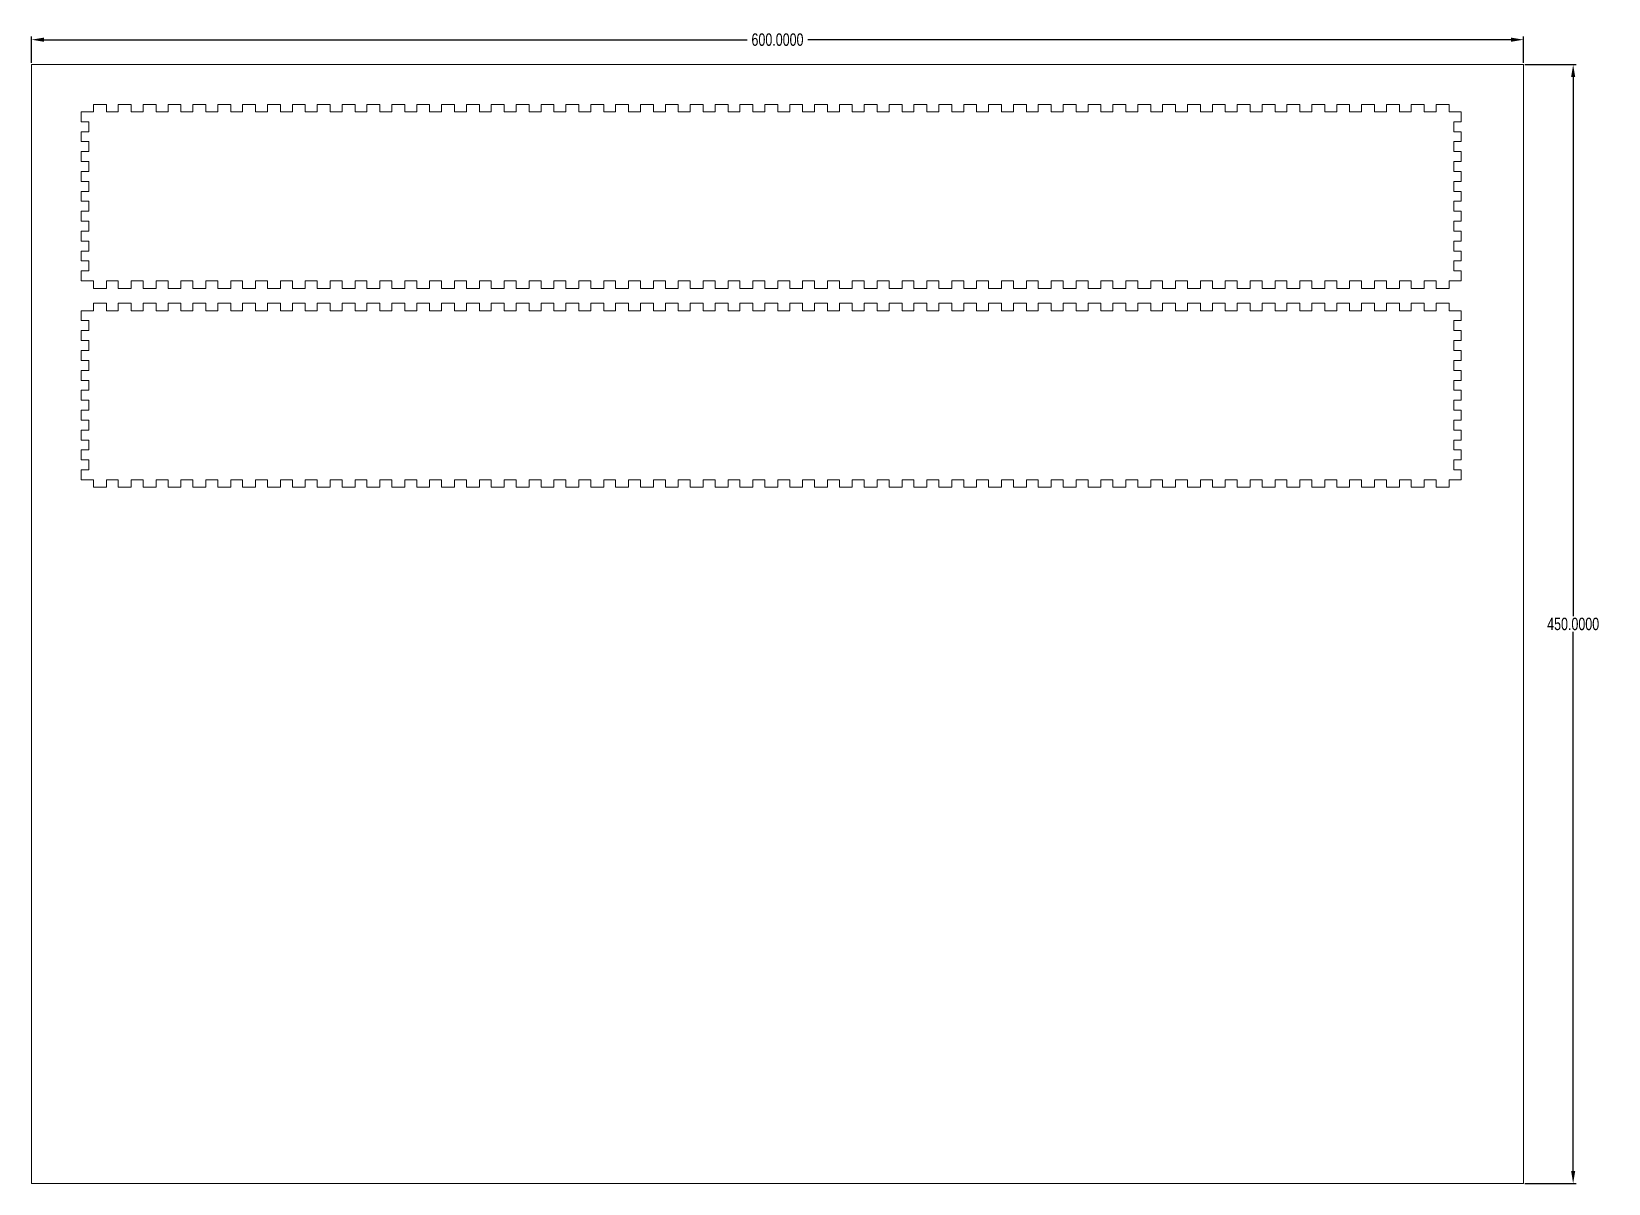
# Model space of a CAD drawing. Header units: millimetres. Extents: x 0 to 634, y 0 to 463.
import ezdxf

# ---------------------------------------------------------------- set-up
doc = ezdxf.new("R2010")
doc.units = ezdxf.units.MM
doc.header["$MEASUREMENT"] = 0
doc.layers.get('0').update_dxf_attribs({"linetype": 'CONTINUOUS', "lineweight": 0})
doc.layers.get('Defpoints').update_dxf_attribs({"linetype": 'CONTINUOUS'})
doc.styles.get("Standard").update_dxf_attribs({"font": 'txt', "width": 0.75})
doc.dimstyles.get("Standard").update_dxf_attribs({"dimtxt": 2.5, "dimasz": 2.5, "dimexe": 1.25, "dimexo": 0.625, "dimtad": 1, "dimtxsty": 'Standard', "dimcen": 2.5, "dimadec": 0, "dimazin": 0, "dimtfac": 1, "dimtmove": 0, "dimatfit": 3, "dimfxl": 1, "dimarcsym": 0})

# ---------------------------------------------------------------- blocks, each defined once
blk = doc.blocks.new('*D3')
at = {"color": 0, "linetype": 'Continuous', "lineweight": -2, "transparency": 16777216}
for p, q in [((0, 450.63), (0, 461.25)), ((5, 460), (287.75, 460)), ((595, 460), (312.25, 460)), ((600, 450.63), (600, 461.25))]:
    blk.add_line(p, q, dxfattribs=at)
at = {"color": 0, "linetype": 'Continuous', "transparency": 16777216}
for points in [[(5, 460.83), (5, 459.17), (0, 460)], [(595, 460.83), (595, 459.17), (600, 460)]]:
    blk.add_solid(points, dxfattribs=at)
at = {"layer": 'Defpoints', "color": 0, "linetype": 'Continuous', "transparency": 16777216}
for p in [(600, 460), (0, 450), (600, 450)]:
    blk.add_point(p, dxfattribs=at)
at = {"color": 0, "linetype": 'Continuous', "transparency": 16777216, "insert": (300, 460), "char_height": 5, "attachment_point": 5}
blk.add_mtext('\\A1;600.0000', dxfattribs=at)
blk = doc.blocks.new('*D4')
at = {"color": 0, "linetype": 'Continuous', "lineweight": -2, "transparency": 16777216}
for p, q in [((600.62, 450), (621.25, 450)), ((620, 445), (620, 228.13)), ((620, 5), (620, 221.88)), ((600.62, 0), (621.25, 0))]:
    blk.add_line(p, q, dxfattribs=at)
at = {"color": 0, "linetype": 'Continuous', "transparency": 16777216}
for points in [[(619.17, 445), (620.83, 445), (620, 450)], [(619.17, 5), (620.83, 5), (620, 0)]]:
    blk.add_solid(points, dxfattribs=at)
at = {"layer": 'Defpoints', "color": 0, "linetype": 'Continuous', "transparency": 16777216}
for p in [(600, 450), (600, 0), (620, 0)]:
    blk.add_point(p, dxfattribs=at)
at = {"color": 0, "linetype": 'Continuous', "transparency": 16777216, "insert": (620, 225), "char_height": 5, "attachment_point": 5}
blk.add_mtext('\\A1;450.0000', dxfattribs=at)

msp = doc.modelspace()

# ---------------------------------------------------------------- linework, layer by layer
for p, q in [((24.9, 431), (24.9, 434)), ((24.9, 434), (30.1, 434)), ((30.1, 434), (30.1, 431)), ((34.9, 431), (34.9, 434)), ((34.9, 434), (40.1, 434)), ((40.1, 434), (40.1, 431)), ((44.9, 431), (44.9, 434)), ((44.9, 434), (50.1, 434)), ((50.1, 434), (50.1, 431)), ((54.9, 431), (54.9, 434)), ((54.9, 434), (60.1, 434)), ((60.1, 434), (60.1, 431)), ((64.9, 431), (64.9, 434)), ((64.9, 434), (70.1, 434)), ((70.1, 434), (70.1, 431)), ((74.9, 431), (74.9, 434)), ((74.9, 434), (80.1, 434)), ((80.1, 434), (80.1, 431)), ((84.9, 431), (84.9, 434)), ((84.9, 434), (90.1, 434)), ((90.1, 434), (90.1, 431)), ((94.9, 431), (94.9, 434)), ((94.9, 434), (100.1, 434)), ((100.1, 434), (100.1, 431)), ((104.9, 431), (104.9, 434)), ((104.9, 434), (110.1, 434)), ((110.1, 434), (110.1, 431)), ((114.9, 431), (114.9, 434)), ((114.9, 434), (120.1, 434)), ((120.1, 434), (120.1, 431)), ((124.9, 431), (124.9, 434)), ((124.9, 434), (130.1, 434)), ((130.1, 434), (130.1, 431)), ((134.9, 431), (134.9, 434)), ((134.9, 434), (140.1, 434)), ((140.1, 434), (140.1, 431)), ((144.9, 431), (144.9, 434)), ((144.9, 434), (150.1, 434)), ((150.1, 434), (150.1, 431)), ((154.9, 431), (154.9, 434)), ((154.9, 434), (160.1, 434)), ((160.1, 434), (160.1, 431)), ((164.9, 431), (164.9, 434)), ((164.9, 434), (170.1, 434)), ((170.1, 434), (170.1, 431)), ((174.9, 431), (174.9, 434)), ((174.9, 434), (180.1, 434)), ((180.1, 434), (180.1, 431)), ((184.9, 431), (184.9, 434)), ((184.9, 434), (190.1, 434)), ((190.1, 434), (190.1, 431)), ((194.9, 431), (194.9, 434)), ((194.9, 434), (200.1, 434)), ((200.1, 434), (200.1, 431)), ((204.9, 431), (204.9, 434)), ((204.9, 434), (210.1, 434)), ((210.1, 434), (210.1, 431)), ((214.9, 431), (214.9, 434)), ((214.9, 434), (220.1, 434)), ((220.1, 434), (220.1, 431)), ((224.9, 431), (224.9, 434)), ((224.9, 434), (230.1, 434)), ((230.1, 434), (230.1, 431)), ((234.9, 431), (234.9, 434)), ((234.9, 434), (240.1, 434)), ((240.1, 434), (240.1, 431)), ((244.9, 431), (244.9, 434)), ((244.9, 434), (250.1, 434)), ((250.1, 434), (250.1, 431)), ((254.9, 431), (254.9, 434)), ((254.9, 434), (260.1, 434)), ((260.1, 434), (260.1, 431)), ((264.9, 431), (264.9, 434)), ((264.9, 434), (270.1, 434)), ((270.1, 434), (270.1, 431)), ((274.9, 431), (274.9, 434)), ((274.9, 434), (280.1, 434)), ((280.1, 434), (280.1, 431)), ((284.9, 431), (284.9, 434)), ((284.9, 434), (290.1, 434)), ((290.1, 434), (290.1, 431)), ((294.9, 431), (294.9, 434)), ((294.9, 434), (300.1, 434)), ((300.1, 434), (300.1, 431)), ((304.9, 431), (304.9, 434)), ((304.9, 434), (310.1, 434)), ((310.1, 434), (310.1, 431)), ((314.9, 431), (314.9, 434)), ((314.9, 434), (320.1, 434)), ((320.1, 434), (320.1, 431)), ((324.9, 431), (324.9, 434)), ((324.9, 434), (330.1, 434)), ((330.1, 434), (330.1, 431)), ((334.9, 431), (334.9, 434)), ((334.9, 434), (340.1, 434)), ((340.1, 434), (340.1, 431)), ((344.9, 431), (344.9, 434)), ((344.9, 434), (350.1, 434)), ((350.1, 434), (350.1, 431)), ((354.9, 431), (354.9, 434)), ((354.9, 434), (360.1, 434)), ((360.1, 434), (360.1, 431)), ((364.9, 431), (364.9, 434)), ((364.9, 434), (370.1, 434)), ((370.1, 434), (370.1, 431)), ((374.9, 431), (374.9, 434)), ((374.9, 434), (380.1, 434)), ((380.1, 434), (380.1, 431)), ((384.9, 431), (384.9, 434)), ((384.9, 434), (390.1, 434)), ((390.1, 434), (390.1, 431)), ((394.9, 431), (394.9, 434)), ((394.9, 434), (400.1, 434)), ((400.1, 434), (400.1, 431)), ((404.9, 431), (404.9, 434)), ((404.9, 434), (410.1, 434)), ((410.1, 434), (410.1, 431)), ((414.9, 431), (414.9, 434)), ((414.9, 434), (420.1, 434)), ((420.1, 434), (420.1, 431)), ((424.9, 431), (424.9, 434)), ((424.9, 434), (430.1, 434)), ((430.1, 434), (430.1, 431)), ((434.9, 431), (434.9, 434)), ((434.9, 434), (440.1, 434)), ((440.1, 434), (440.1, 431)), ((444.9, 431), (444.9, 434)), ((444.9, 434), (450.1, 434)), ((450.1, 434), (450.1, 431)), ((454.9, 431), (454.9, 434)), ((454.9, 434), (460.1, 434)), ((460.1, 434), (460.1, 431)), ((464.9, 431), (464.9, 434)), ((464.9, 434), (470.1, 434)), ((470.1, 434), (470.1, 431)), ((474.9, 431), (474.9, 434)), ((474.9, 434), (480.1, 434)), ((480.1, 434), (480.1, 431)), ((484.9, 431), (484.9, 434)), ((484.9, 434), (490.1, 434)), ((490.1, 434), (490.1, 431)), ((494.9, 431), (494.9, 434)), ((494.9, 434), (500.1, 434)), ((500.1, 434), (500.1, 431)), ((504.9, 431), (504.9, 434)), ((504.9, 434), (510.1, 434)), ((510.1, 434), (510.1, 431)), ((514.9, 431), (514.9, 434)), ((514.9, 434), (520.1, 434)), ((520.1, 434), (520.1, 431)), ((524.9, 431), (524.9, 434)), ((524.9, 434), (530.1, 434)), ((530.1, 434), (530.1, 431)), ((534.9, 431), (534.9, 434)), ((534.9, 434), (540.1, 434)), ((540.1, 434), (540.1, 431)), ((544.9, 431), (544.9, 434)), ((544.9, 434), (550.1, 434)), ((550.1, 434), (550.1, 431)), ((554.9, 431), (554.9, 434)), ((554.9, 434), (560.1, 434)), ((560.1, 434), (560.1, 431)), ((564.9, 431), (564.9, 434)), ((564.9, 434), (570.1, 434)), ((570.1, 434), (570.1, 431)), ((20, 431), (24.9, 431)), ((20, 431), (20, 427)), ((20, 427), (23, 427)), ((23, 427), (23, 423)), ((30.1, 431), (34.9, 431)), ((40.1, 431), (44.9, 431)), ((50.1, 431), (54.9, 431)), ((60.1, 431), (64.9, 431)), ((70.1, 431), (74.9, 431)), ((80.1, 431), (84.9, 431)), ((90.1, 431), (94.9, 431)), ((100.1, 431), (104.9, 431)), ((110.1, 431), (114.9, 431)), ((120.1, 431), (124.9, 431)), ((130.1, 431), (134.9, 431)), ((140.1, 431), (144.9, 431)), ((150.1, 431), (154.9, 431)), ((160.1, 431), (164.9, 431)), ((170.1, 431), (174.9, 431)), ((180.1, 431), (184.9, 431)), ((190.1, 431), (194.9, 431)), ((200.1, 431), (204.9, 431)), ((210.1, 431), (214.9, 431)), ((220.1, 431), (224.9, 431)), ((230.1, 431), (234.9, 431)), ((240.1, 431), (244.9, 431)), ((250.1, 431), (254.9, 431)), ((260.1, 431), (264.9, 431)), ((270.1, 431), (274.9, 431)), ((280.1, 431), (284.9, 431)), ((290.1, 431), (294.9, 431)), ((300.1, 431), (304.9, 431)), ((310.1, 431), (314.9, 431)), ((320.1, 431), (324.9, 431)), ((330.1, 431), (334.9, 431)), ((340.1, 431), (344.9, 431)), ((350.1, 431), (354.9, 431)), ((360.1, 431), (364.9, 431)), ((370.1, 431), (374.9, 431)), ((380.1, 431), (384.9, 431)), ((390.1, 431), (394.9, 431)), ((400.1, 431), (404.9, 431)), ((410.1, 431), (414.9, 431)), ((420.1, 431), (424.9, 431)), ((430.1, 431), (434.9, 431)), ((440.1, 431), (444.9, 431)), ((450.1, 431), (454.9, 431)), ((460.1, 431), (464.9, 431)), ((470.1, 431), (474.9, 431)), ((480.1, 431), (484.9, 431)), ((490.1, 431), (494.9, 431)), ((500.1, 431), (504.9, 431)), ((510.1, 431), (514.9, 431)), ((520.1, 431), (524.9, 431)), ((530.1, 431), (534.9, 431)), ((540.1, 431), (544.9, 431)), ((550.1, 431), (554.9, 431)), ((560.1, 431), (564.9, 431)), ((575, 431), (570.1, 431)), ((575, 427), (572, 427)), ((572, 427), (572, 423)), ((575, 431), (575, 427)), ((23, 423), (20, 423)), ((20, 423), (20, 419)), ((20, 419), (23, 419)), ((23, 419), (23, 415)), ((572, 423), (575, 423)), ((575, 419), (572, 419)), ((572, 419), (572, 415)), ((575, 423), (575, 419)), ((23, 415), (20, 415)), ((20, 415), (20, 411)), ((572, 415), (575, 415)), ((575, 415), (575, 411)), ((20, 411), (23, 411)), ((23, 407), (20, 407)), ((20, 407), (20, 403)), ((23, 411), (23, 407)), ((575, 411), (572, 411)), ((572, 411), (572, 407)), ((572, 407), (575, 407)), ((575, 407), (575, 403)), ((20, 403), (23, 403)), ((23, 403), (23, 399)), ((575, 403), (572, 403)), ((572, 403), (572, 399)), ((23, 399), (20, 399)), ((20, 399), (20, 395)), ((20, 395), (23, 395)), ((23, 395), (23, 391)), ((572, 399), (575, 399)), ((575, 395), (572, 395)), ((572, 395), (572, 391)), ((575, 399), (575, 395)), ((23, 391), (20, 391)), ((20, 391), (20, 387)), ((20, 387), (23, 387)), ((23, 387), (23, 383)), ((572, 391), (575, 391)), ((575, 387), (572, 387)), ((572, 387), (572, 383)), ((575, 391), (575, 387)), ((23, 383), (20, 383)), ((20, 383), (20, 379)), ((572, 383), (575, 383)), ((575, 383), (575, 379)), ((20, 379), (23, 379)), ((23, 375), (20, 375)), ((20, 375), (20, 371)), ((23, 379), (23, 375)), ((575, 379), (572, 379)), ((572, 379), (572, 375)), ((572, 375), (575, 375)), ((575, 375), (575, 371)), ((20, 371), (23, 371)), ((23, 371), (23, 367)), ((575, 371), (572, 371)), ((572, 371), (572, 367)), ((23, 367), (20, 367)), ((20, 367), (20, 363)), ((20, 363), (24.9, 363)), ((24.9, 360), (24.9, 363)), ((34.9, 363), (30.1, 363)), ((30.1, 363), (30.1, 360)), ((34.9, 360), (34.9, 363)), ((44.9, 363), (40.1, 363)), ((40.1, 363), (40.1, 360)), ((44.9, 360), (44.9, 363)), ((54.9, 363), (50.1, 363)), ((50.1, 363), (50.1, 360)), ((54.9, 360), (54.9, 363)), ((64.9, 363), (60.1, 363)), ((60.1, 363), (60.1, 360)), ((64.9, 360), (64.9, 363)), ((74.9, 363), (70.1, 363)), ((70.1, 363), (70.1, 360)), ((74.9, 360), (74.9, 363)), ((84.9, 363), (80.1, 363)), ((80.1, 363), (80.1, 360)), ((84.9, 360), (84.9, 363)), ((94.9, 363), (90.1, 363)), ((90.1, 363), (90.1, 360)), ((94.9, 360), (94.9, 363)), ((104.9, 363), (100.1, 363)), ((100.1, 363), (100.1, 360)), ((104.9, 360), (104.9, 363)), ((114.9, 363), (110.1, 363)), ((110.1, 363), (110.1, 360)), ((114.9, 360), (114.9, 363)), ((124.9, 363), (120.1, 363)), ((120.1, 363), (120.1, 360)), ((124.9, 360), (124.9, 363)), ((134.9, 363), (130.1, 363)), ((130.1, 363), (130.1, 360)), ((134.9, 360), (134.9, 363)), ((144.9, 363), (140.1, 363)), ((140.1, 363), (140.1, 360)), ((144.9, 360), (144.9, 363)), ((154.9, 363), (150.1, 363)), ((150.1, 363), (150.1, 360)), ((154.9, 360), (154.9, 363)), ((164.9, 363), (160.1, 363)), ((160.1, 363), (160.1, 360)), ((164.9, 360), (164.9, 363)), ((174.9, 363), (170.1, 363)), ((170.1, 363), (170.1, 360)), ((174.9, 360), (174.9, 363)), ((184.9, 363), (180.1, 363)), ((180.1, 363), (180.1, 360)), ((184.9, 360), (184.9, 363)), ((194.9, 363), (190.1, 363)), ((190.1, 363), (190.1, 360)), ((194.9, 360), (194.9, 363)), ((204.9, 363), (200.1, 363)), ((200.1, 363), (200.1, 360)), ((204.9, 360), (204.9, 363)), ((214.9, 363), (210.1, 363)), ((210.1, 363), (210.1, 360)), ((214.9, 360), (214.9, 363)), ((224.9, 363), (220.1, 363)), ((220.1, 363), (220.1, 360)), ((224.9, 360), (224.9, 363)), ((234.9, 363), (230.1, 363)), ((230.1, 363), (230.1, 360)), ((234.9, 360), (234.9, 363)), ((244.9, 363), (240.1, 363)), ((240.1, 363), (240.1, 360)), ((244.9, 360), (244.9, 363)), ((250.1, 363), (250.1, 360)), ((250.1, 363), (254.9, 363)), ((254.9, 360), (254.9, 363)), ((264.9, 363), (260.1, 363)), ((260.1, 363), (260.1, 360)), ((264.9, 360), (264.9, 363)), ((274.9, 363), (270.1, 363)), ((270.1, 363), (270.1, 360)), ((274.9, 360), (274.9, 363)), ((284.9, 363), (280.1, 363)), ((280.1, 363), (280.1, 360)), ((284.9, 360), (284.9, 363)), ((294.9, 363), (290.1, 363)), ((290.1, 363), (290.1, 360)), ((294.9, 360), (294.9, 363)), ((304.9, 363), (300.1, 363)), ((300.1, 363), (300.1, 360)), ((304.9, 360), (304.9, 363)), ((314.9, 363), (310.1, 363)), ((310.1, 363), (310.1, 360)), ((314.9, 360), (314.9, 363)), ((324.9, 363), (320.1, 363)), ((320.1, 363), (320.1, 360)), ((324.9, 360), (324.9, 363)), ((334.9, 363), (330.1, 363)), ((330.1, 363), (330.1, 360)), ((334.9, 360), (334.9, 363)), ((344.9, 363), (340.1, 363)), ((340.1, 363), (340.1, 360)), ((344.9, 360), (344.9, 363)), ((354.9, 363), (350.1, 363)), ((350.1, 363), (350.1, 360)), ((354.9, 360), (354.9, 363)), ((364.9, 363), (360.1, 363)), ((360.1, 363), (360.1, 360)), ((364.9, 360), (364.9, 363)), ((374.9, 363), (370.1, 363)), ((370.1, 363), (370.1, 360)), ((374.9, 360), (374.9, 363)), ((384.9, 363), (380.1, 363)), ((380.1, 363), (380.1, 360)), ((384.9, 360), (384.9, 363)), ((394.9, 363), (390.1, 363)), ((390.1, 363), (390.1, 360)), ((394.9, 360), (394.9, 363)), ((404.9, 363), (400.1, 363)), ((400.1, 363), (400.1, 360)), ((404.9, 360), (404.9, 363)), ((414.9, 363), (410.1, 363)), ((410.1, 363), (410.1, 360)), ((414.9, 360), (414.9, 363)), ((424.9, 363), (420.1, 363)), ((420.1, 363), (420.1, 360)), ((424.9, 360), (424.9, 363)), ((434.9, 363), (430.1, 363)), ((430.1, 363), (430.1, 360)), ((434.9, 360), (434.9, 363)), ((444.9, 363), (440.1, 363)), ((440.1, 363), (440.1, 360)), ((444.9, 360), (444.9, 363)), ((454.9, 363), (450.1, 363)), ((450.1, 363), (450.1, 360)), ((454.9, 360), (454.9, 363)), ((464.9, 363), (460.1, 363)), ((460.1, 363), (460.1, 360)), ((464.9, 360), (464.9, 363)), ((474.9, 363), (470.1, 363)), ((470.1, 363), (470.1, 360)), ((474.9, 360), (474.9, 363)), ((480.1, 363), (480.1, 360)), ((480.1, 363), (484.9, 363)), ((484.9, 360), (484.9, 363)), ((494.9, 363), (490.1, 363)), ((490.1, 363), (490.1, 360)), ((494.9, 360), (494.9, 363)), ((504.9, 363), (500.1, 363)), ((500.1, 363), (500.1, 360)), ((504.9, 360), (504.9, 363)), ((514.9, 363), (510.1, 363)), ((510.1, 363), (510.1, 360)), ((514.9, 360), (514.9, 363)), ((524.9, 363), (520.1, 363)), ((520.1, 363), (520.1, 360)), ((524.9, 360), (524.9, 363)), ((534.9, 363), (530.1, 363)), ((530.1, 363), (530.1, 360)), ((534.9, 360), (534.9, 363)), ((544.9, 363), (540.1, 363)), ((540.1, 363), (540.1, 360)), ((544.9, 360), (544.9, 363)), ((554.9, 363), (550.1, 363)), ((550.1, 363), (550.1, 360)), ((554.9, 360), (554.9, 363)), ((564.9, 363), (560.1, 363)), ((560.1, 363), (560.1, 360)), ((564.9, 360), (564.9, 363)), ((570.1, 363), (570.1, 360)), ((570.1, 363), (575, 363)), ((572, 367), (575, 367)), ((575, 367), (575, 363)), ((30.1, 360), (24.9, 360)), ((40.1, 360), (34.9, 360)), ((50.1, 360), (44.9, 360)), ((60.1, 360), (54.9, 360)), ((70.1, 360), (64.9, 360)), ((80.1, 360), (74.9, 360)), ((90.1, 360), (84.9, 360)), ((100.1, 360), (94.9, 360)), ((110.1, 360), (104.9, 360)), ((120.1, 360), (114.9, 360)), ((130.1, 360), (124.9, 360)), ((140.1, 360), (134.9, 360)), ((150.1, 360), (144.9, 360)), ((160.1, 360), (154.9, 360)), ((170.1, 360), (164.9, 360)), ((180.1, 360), (174.9, 360)), ((190.1, 360), (184.9, 360)), ((200.1, 360), (194.9, 360)), ((210.1, 360), (204.9, 360)), ((220.1, 360), (214.9, 360)), ((230.1, 360), (224.9, 360)), ((240.1, 360), (234.9, 360)), ((250.1, 360), (244.9, 360)), ((260.1, 360), (254.9, 360)), ((270.1, 360), (264.9, 360)), ((280.1, 360), (274.9, 360)), ((290.1, 360), (284.9, 360)), ((300.1, 360), (294.9, 360)), ((310.1, 360), (304.9, 360)), ((320.1, 360), (314.9, 360)), ((330.1, 360), (324.9, 360)), ((340.1, 360), (334.9, 360)), ((350.1, 360), (344.9, 360)), ((360.1, 360), (354.9, 360)), ((370.1, 360), (364.9, 360)), ((380.1, 360), (374.9, 360)), ((390.1, 360), (384.9, 360)), ((400.1, 360), (394.9, 360)), ((410.1, 360), (404.9, 360)), ((420.1, 360), (414.9, 360)), ((430.1, 360), (424.9, 360)), ((440.1, 360), (434.9, 360)), ((450.1, 360), (444.9, 360)), ((460.1, 360), (454.9, 360)), ((470.1, 360), (464.9, 360)), ((480.1, 360), (474.9, 360)), ((490.1, 360), (484.9, 360)), ((500.1, 360), (494.9, 360)), ((510.1, 360), (504.9, 360)), ((520.1, 360), (514.9, 360)), ((530.1, 360), (524.9, 360)), ((540.1, 360), (534.9, 360)), ((550.1, 360), (544.9, 360)), ((560.1, 360), (554.9, 360)), ((570.1, 360), (564.9, 360)), ((20, 351), (24.9, 351)), ((20, 351), (20, 347)), ((24.9, 351), (24.9, 354)), ((24.9, 354), (30.1, 354)), ((30.1, 354), (30.1, 351)), ((30.1, 351), (34.9, 351)), ((34.9, 351), (34.9, 354)), ((34.9, 354), (40.1, 354)), ((40.1, 354), (40.1, 351)), ((40.1, 351), (44.9, 351)), ((44.9, 351), (44.9, 354)), ((44.9, 354), (50.1, 354)), ((50.1, 354), (50.1, 351)), ((50.1, 351), (54.9, 351)), ((54.9, 351), (54.9, 354)), ((54.9, 354), (60.1, 354)), ((60.1, 354), (60.1, 351)), ((60.1, 351), (64.9, 351)), ((64.9, 351), (64.9, 354)), ((64.9, 354), (70.1, 354)), ((70.1, 354), (70.1, 351)), ((70.1, 351), (74.9, 351)), ((74.9, 351), (74.9, 354)), ((74.9, 354), (80.1, 354)), ((80.1, 354), (80.1, 351)), ((80.1, 351), (84.9, 351)), ((84.9, 351), (84.9, 354)), ((84.9, 354), (90.1, 354)), ((90.1, 354), (90.1, 351)), ((90.1, 351), (94.9, 351)), ((94.9, 351), (94.9, 354)), ((94.9, 354), (100.1, 354)), ((100.1, 354), (100.1, 351)), ((100.1, 351), (104.9, 351)), ((104.9, 351), (104.9, 354)), ((104.9, 354), (110.1, 354)), ((110.1, 354), (110.1, 351)), ((110.1, 351), (114.9, 351)), ((114.9, 351), (114.9, 354)), ((114.9, 354), (120.1, 354)), ((120.1, 354), (120.1, 351)), ((120.1, 351), (124.9, 351)), ((124.9, 351), (124.9, 354)), ((124.9, 354), (130.1, 354)), ((130.1, 354), (130.1, 351)), ((130.1, 351), (134.9, 351)), ((134.9, 351), (134.9, 354)), ((134.9, 354), (140.1, 354)), ((140.1, 354), (140.1, 351)), ((140.1, 351), (144.9, 351)), ((144.9, 351), (144.9, 354)), ((144.9, 354), (150.1, 354)), ((150.1, 354), (150.1, 351)), ((150.1, 351), (154.9, 351)), ((154.9, 351), (154.9, 354)), ((154.9, 354), (160.1, 354)), ((160.1, 354), (160.1, 351)), ((160.1, 351), (164.9, 351)), ((164.9, 351), (164.9, 354)), ((164.9, 354), (170.1, 354)), ((170.1, 354), (170.1, 351)), ((170.1, 351), (174.9, 351)), ((174.9, 351), (174.9, 354)), ((174.9, 354), (180.1, 354)), ((180.1, 354), (180.1, 351)), ((180.1, 351), (184.9, 351)), ((184.9, 351), (184.9, 354)), ((184.9, 354), (190.1, 354)), ((190.1, 354), (190.1, 351)), ((190.1, 351), (194.9, 351)), ((194.9, 351), (194.9, 354)), ((194.9, 354), (200.1, 354)), ((200.1, 354), (200.1, 351)), ((200.1, 351), (204.9, 351)), ((204.9, 351), (204.9, 354)), ((204.9, 354), (210.1, 354)), ((210.1, 354), (210.1, 351)), ((210.1, 351), (214.9, 351)), ((214.9, 351), (214.9, 354)), ((214.9, 354), (220.1, 354)), ((220.1, 354), (220.1, 351)), ((220.1, 351), (224.9, 351)), ((224.9, 351), (224.9, 354)), ((224.9, 354), (230.1, 354)), ((230.1, 354), (230.1, 351)), ((230.1, 351), (234.9, 351)), ((234.9, 351), (234.9, 354)), ((234.9, 354), (240.1, 354)), ((240.1, 354), (240.1, 351)), ((240.1, 351), (244.9, 351)), ((244.9, 351), (244.9, 354)), ((244.9, 354), (250.1, 354)), ((250.1, 354), (250.1, 351)), ((250.1, 351), (254.9, 351)), ((254.9, 351), (254.9, 354)), ((254.9, 354), (260.1, 354)), ((260.1, 354), (260.1, 351)), ((260.1, 351), (264.9, 351)), ((264.9, 351), (264.9, 354)), ((264.9, 354), (270.1, 354)), ((270.1, 354), (270.1, 351)), ((270.1, 351), (274.9, 351)), ((274.9, 351), (274.9, 354)), ((274.9, 354), (280.1, 354)), ((280.1, 354), (280.1, 351)), ((280.1, 351), (284.9, 351)), ((284.9, 351), (284.9, 354)), ((284.9, 354), (290.1, 354)), ((290.1, 354), (290.1, 351)), ((290.1, 351), (294.9, 351)), ((294.9, 351), (294.9, 354)), ((294.9, 354), (300.1, 354)), ((300.1, 354), (300.1, 351)), ((300.1, 351), (304.9, 351)), ((304.9, 351), (304.9, 354)), ((304.9, 354), (310.1, 354)), ((310.1, 354), (310.1, 351)), ((310.1, 351), (314.9, 351)), ((314.9, 351), (314.9, 354)), ((314.9, 354), (320.1, 354)), ((320.1, 354), (320.1, 351)), ((320.1, 351), (324.9, 351)), ((324.9, 351), (324.9, 354)), ((324.9, 354), (330.1, 354)), ((330.1, 354), (330.1, 351)), ((330.1, 351), (334.9, 351)), ((334.9, 351), (334.9, 354)), ((334.9, 354), (340.1, 354)), ((340.1, 354), (340.1, 351)), ((340.1, 351), (344.9, 351)), ((344.9, 351), (344.9, 354)), ((344.9, 354), (350.1, 354)), ((350.1, 354), (350.1, 351)), ((350.1, 351), (354.9, 351)), ((354.9, 351), (354.9, 354)), ((354.9, 354), (360.1, 354)), ((360.1, 354), (360.1, 351)), ((360.1, 351), (364.9, 351)), ((364.9, 351), (364.9, 354)), ((364.9, 354), (370.1, 354)), ((370.1, 354), (370.1, 351)), ((370.1, 351), (374.9, 351)), ((374.9, 351), (374.9, 354)), ((374.9, 354), (380.1, 354)), ((380.1, 354), (380.1, 351)), ((380.1, 351), (384.9, 351)), ((384.9, 351), (384.9, 354)), ((384.9, 354), (390.1, 354)), ((390.1, 354), (390.1, 351)), ((390.1, 351), (394.9, 351)), ((394.9, 351), (394.9, 354)), ((394.9, 354), (400.1, 354)), ((400.1, 354), (400.1, 351)), ((400.1, 351), (404.9, 351)), ((404.9, 351), (404.9, 354)), ((404.9, 354), (410.1, 354)), ((410.1, 354), (410.1, 351)), ((410.1, 351), (414.9, 351)), ((414.9, 351), (414.9, 354)), ((414.9, 354), (420.1, 354)), ((420.1, 354), (420.1, 351)), ((420.1, 351), (424.9, 351)), ((424.9, 351), (424.9, 354)), ((424.9, 354), (430.1, 354)), ((430.1, 354), (430.1, 351)), ((430.1, 351), (434.9, 351)), ((434.9, 351), (434.9, 354)), ((434.9, 354), (440.1, 354)), ((440.1, 354), (440.1, 351)), ((440.1, 351), (444.9, 351)), ((444.9, 351), (444.9, 354)), ((444.9, 354), (450.1, 354)), ((450.1, 354), (450.1, 351)), ((450.1, 351), (454.9, 351)), ((454.9, 351), (454.9, 354)), ((454.9, 354), (460.1, 354)), ((460.1, 354), (460.1, 351)), ((460.1, 351), (464.9, 351)), ((464.9, 351), (464.9, 354)), ((464.9, 354), (470.1, 354)), ((470.1, 354), (470.1, 351)), ((470.1, 351), (474.9, 351)), ((474.9, 351), (474.9, 354)), ((474.9, 354), (480.1, 354)), ((480.1, 354), (480.1, 351)), ((480.1, 351), (484.9, 351)), ((484.9, 351), (484.9, 354)), ((484.9, 354), (490.1, 354)), ((490.1, 354), (490.1, 351)), ((490.1, 351), (494.9, 351)), ((494.9, 351), (494.9, 354)), ((494.9, 354), (500.1, 354)), ((500.1, 354), (500.1, 351)), ((500.1, 351), (504.9, 351)), ((504.9, 351), (504.9, 354)), ((504.9, 354), (510.1, 354)), ((510.1, 354), (510.1, 351)), ((510.1, 351), (514.9, 351)), ((514.9, 351), (514.9, 354)), ((514.9, 354), (520.1, 354)), ((520.1, 354), (520.1, 351)), ((520.1, 351), (524.9, 351)), ((524.9, 351), (524.9, 354)), ((524.9, 354), (530.1, 354)), ((530.1, 354), (530.1, 351)), ((530.1, 351), (534.9, 351)), ((534.9, 351), (534.9, 354)), ((534.9, 354), (540.1, 354)), ((540.1, 354), (540.1, 351)), ((540.1, 351), (544.9, 351)), ((544.9, 351), (544.9, 354)), ((544.9, 354), (550.1, 354)), ((550.1, 354), (550.1, 351)), ((550.1, 351), (554.9, 351)), ((554.9, 351), (554.9, 354)), ((554.9, 354), (560.1, 354)), ((560.1, 354), (560.1, 351)), ((560.1, 351), (564.9, 351)), ((564.9, 351), (564.9, 354)), ((564.9, 354), (570.1, 354)), ((570.1, 354), (570.1, 351)), ((575, 351), (570.1, 351)), ((575, 351), (575, 347)), ((20, 347), (23, 347)), ((23, 343), (20, 343)), ((20, 343), (20, 339)), ((23, 347), (23, 343)), ((575, 347), (572, 347)), ((572, 347), (572, 343)), ((572, 343), (575, 343)), ((575, 343), (575, 339)), ((20, 339), (23, 339)), ((23, 339), (23, 335)), ((575, 339), (572, 339)), ((572, 339), (572, 335)), ((23, 335), (20, 335)), ((20, 335), (20, 331)), ((20, 331), (23, 331)), ((23, 331), (23, 327)), ((572, 335), (575, 335)), ((575, 331), (572, 331)), ((572, 331), (572, 327)), ((575, 335), (575, 331)), ((23, 327), (20, 327)), ((20, 327), (20, 323)), ((572, 327), (575, 327)), ((575, 327), (575, 323)), ((20, 323), (23, 323)), ((23, 319), (20, 319)), ((20, 319), (20, 315)), ((23, 323), (23, 319)), ((575, 323), (572, 323)), ((572, 323), (572, 319)), ((572, 319), (575, 319)), ((575, 319), (575, 315)), ((20, 315), (23, 315)), ((23, 311), (20, 311)), ((20, 311), (20, 307)), ((23, 315), (23, 311)), ((575, 315), (572, 315)), ((572, 315), (572, 311)), ((572, 311), (575, 311)), ((575, 311), (575, 307)), ((20, 307), (23, 307)), ((23, 307), (23, 303)), ((575, 307), (572, 307)), ((572, 307), (572, 303)), ((23, 303), (20, 303)), ((20, 303), (20, 299)), ((20, 299), (23, 299)), ((23, 299), (23, 295)), ((572, 303), (575, 303)), ((575, 299), (572, 299)), ((572, 299), (572, 295)), ((575, 303), (575, 299)), ((23, 295), (20, 295)), ((20, 295), (20, 291)), ((572, 295), (575, 295)), ((575, 295), (575, 291)), ((20, 291), (23, 291)), ((23, 287), (20, 287)), ((20, 287), (20, 283)), ((23, 291), (23, 287)), ((575, 291), (572, 291)), ((572, 291), (572, 287)), ((572, 287), (575, 287)), ((575, 287), (575, 283)), ((20, 283), (24.9, 283)), ((24.9, 280), (24.9, 283)), ((30.1, 280), (24.9, 280)), ((34.9, 283), (30.1, 283)), ((30.1, 283), (30.1, 280)), ((34.9, 280), (34.9, 283)), ((40.1, 280), (34.9, 280)), ((44.9, 283), (40.1, 283)), ((40.1, 283), (40.1, 280)), ((44.9, 280), (44.9, 283)), ((50.1, 280), (44.9, 280)), ((54.9, 283), (50.1, 283)), ((50.1, 283), (50.1, 280)), ((54.9, 280), (54.9, 283)), ((60.1, 280), (54.9, 280)), ((64.9, 283), (60.1, 283)), ((60.1, 283), (60.1, 280)), ((64.9, 280), (64.9, 283)), ((70.1, 280), (64.9, 280)), ((74.9, 283), (70.1, 283)), ((70.1, 283), (70.1, 280)), ((74.9, 280), (74.9, 283)), ((80.1, 280), (74.9, 280)), ((84.9, 283), (80.1, 283)), ((80.1, 283), (80.1, 280)), ((84.9, 280), (84.9, 283)), ((90.1, 280), (84.9, 280)), ((94.9, 283), (90.1, 283)), ((90.1, 283), (90.1, 280)), ((94.9, 280), (94.9, 283)), ((100.1, 280), (94.9, 280)), ((104.9, 283), (100.1, 283)), ((100.1, 283), (100.1, 280)), ((104.9, 280), (104.9, 283)), ((110.1, 280), (104.9, 280)), ((114.9, 283), (110.1, 283)), ((110.1, 283), (110.1, 280)), ((114.9, 280), (114.9, 283)), ((120.1, 280), (114.9, 280)), ((124.9, 283), (120.1, 283)), ((120.1, 283), (120.1, 280)), ((124.9, 280), (124.9, 283)), ((130.1, 280), (124.9, 280)), ((134.9, 283), (130.1, 283)), ((130.1, 283), (130.1, 280)), ((134.9, 280), (134.9, 283)), ((140.1, 280), (134.9, 280)), ((144.9, 283), (140.1, 283)), ((140.1, 283), (140.1, 280)), ((144.9, 280), (144.9, 283)), ((150.1, 280), (144.9, 280)), ((154.9, 283), (150.1, 283)), ((150.1, 283), (150.1, 280)), ((154.9, 280), (154.9, 283)), ((160.1, 280), (154.9, 280)), ((164.9, 283), (160.1, 283)), ((160.1, 283), (160.1, 280)), ((164.9, 280), (164.9, 283)), ((170.1, 280), (164.9, 280)), ((174.9, 283), (170.1, 283)), ((170.1, 283), (170.1, 280)), ((174.9, 280), (174.9, 283)), ((180.1, 280), (174.9, 280)), ((184.9, 283), (180.1, 283)), ((180.1, 283), (180.1, 280)), ((184.9, 280), (184.9, 283)), ((190.1, 280), (184.9, 280)), ((194.9, 283), (190.1, 283)), ((190.1, 283), (190.1, 280)), ((194.9, 280), (194.9, 283)), ((200.1, 280), (194.9, 280)), ((204.9, 283), (200.1, 283)), ((200.1, 283), (200.1, 280)), ((204.9, 280), (204.9, 283)), ((210.1, 280), (204.9, 280)), ((214.9, 283), (210.1, 283)), ((210.1, 283), (210.1, 280)), ((214.9, 280), (214.9, 283)), ((220.1, 280), (214.9, 280)), ((224.9, 283), (220.1, 283)), ((220.1, 283), (220.1, 280)), ((224.9, 280), (224.9, 283)), ((230.1, 280), (224.9, 280)), ((234.9, 283), (230.1, 283)), ((230.1, 283), (230.1, 280)), ((234.9, 280), (234.9, 283)), ((240.1, 280), (234.9, 280)), ((244.9, 283), (240.1, 283)), ((240.1, 283), (240.1, 280)), ((244.9, 280), (244.9, 283)), ((250.1, 280), (244.9, 280)), ((250.1, 283), (250.1, 280)), ((250.1, 283), (254.9, 283)), ((254.9, 280), (254.9, 283)), ((260.1, 280), (254.9, 280)), ((264.9, 283), (260.1, 283)), ((260.1, 283), (260.1, 280)), ((264.9, 280), (264.9, 283)), ((270.1, 280), (264.9, 280)), ((274.9, 283), (270.1, 283)), ((270.1, 283), (270.1, 280)), ((274.9, 280), (274.9, 283)), ((280.1, 280), (274.9, 280)), ((284.9, 283), (280.1, 283)), ((280.1, 283), (280.1, 280)), ((284.9, 280), (284.9, 283)), ((290.1, 280), (284.9, 280)), ((294.9, 283), (290.1, 283)), ((290.1, 283), (290.1, 280)), ((294.9, 280), (294.9, 283)), ((300.1, 280), (294.9, 280)), ((304.9, 283), (300.1, 283)), ((300.1, 283), (300.1, 280)), ((304.9, 280), (304.9, 283)), ((310.1, 280), (304.9, 280)), ((314.9, 283), (310.1, 283)), ((310.1, 283), (310.1, 280)), ((314.9, 280), (314.9, 283)), ((320.1, 280), (314.9, 280)), ((324.9, 283), (320.1, 283)), ((320.1, 283), (320.1, 280)), ((324.9, 280), (324.9, 283)), ((330.1, 280), (324.9, 280)), ((334.9, 283), (330.1, 283)), ((330.1, 283), (330.1, 280)), ((334.9, 280), (334.9, 283)), ((340.1, 280), (334.9, 280)), ((344.9, 283), (340.1, 283)), ((340.1, 283), (340.1, 280)), ((344.9, 280), (344.9, 283)), ((350.1, 280), (344.9, 280)), ((354.9, 283), (350.1, 283)), ((350.1, 283), (350.1, 280)), ((354.9, 280), (354.9, 283)), ((360.1, 280), (354.9, 280)), ((364.9, 283), (360.1, 283)), ((360.1, 283), (360.1, 280)), ((364.9, 280), (364.9, 283)), ((370.1, 280), (364.9, 280)), ((374.9, 283), (370.1, 283)), ((370.1, 283), (370.1, 280)), ((374.9, 280), (374.9, 283)), ((380.1, 280), (374.9, 280)), ((384.9, 283), (380.1, 283)), ((380.1, 283), (380.1, 280)), ((384.9, 280), (384.9, 283)), ((390.1, 280), (384.9, 280)), ((394.9, 283), (390.1, 283)), ((390.1, 283), (390.1, 280)), ((394.9, 280), (394.9, 283)), ((400.1, 280), (394.9, 280)), ((404.9, 283), (400.1, 283)), ((400.1, 283), (400.1, 280)), ((404.9, 280), (404.9, 283)), ((410.1, 280), (404.9, 280)), ((414.9, 283), (410.1, 283)), ((410.1, 283), (410.1, 280)), ((414.9, 280), (414.9, 283)), ((420.1, 280), (414.9, 280)), ((424.9, 283), (420.1, 283)), ((420.1, 283), (420.1, 280)), ((424.9, 280), (424.9, 283)), ((430.1, 280), (424.9, 280)), ((434.9, 283), (430.1, 283)), ((430.1, 283), (430.1, 280)), ((434.9, 280), (434.9, 283)), ((440.1, 280), (434.9, 280)), ((444.9, 283), (440.1, 283)), ((440.1, 283), (440.1, 280)), ((444.9, 280), (444.9, 283)), ((450.1, 280), (444.9, 280)), ((454.9, 283), (450.1, 283)), ((450.1, 283), (450.1, 280)), ((454.9, 280), (454.9, 283)), ((460.1, 280), (454.9, 280)), ((464.9, 283), (460.1, 283)), ((460.1, 283), (460.1, 280)), ((464.9, 280), (464.9, 283)), ((470.1, 280), (464.9, 280)), ((474.9, 283), (470.1, 283)), ((470.1, 283), (470.1, 280)), ((474.9, 280), (474.9, 283)), ((480.1, 280), (474.9, 280)), ((480.1, 283), (480.1, 280)), ((480.1, 283), (484.9, 283)), ((484.9, 280), (484.9, 283)), ((490.1, 280), (484.9, 280)), ((494.9, 283), (490.1, 283)), ((490.1, 283), (490.1, 280)), ((494.9, 280), (494.9, 283)), ((500.1, 280), (494.9, 280)), ((504.9, 283), (500.1, 283)), ((500.1, 283), (500.1, 280)), ((504.9, 280), (504.9, 283)), ((510.1, 280), (504.9, 280)), ((514.9, 283), (510.1, 283)), ((510.1, 283), (510.1, 280)), ((514.9, 280), (514.9, 283)), ((520.1, 280), (514.9, 280)), ((524.9, 283), (520.1, 283)), ((520.1, 283), (520.1, 280)), ((524.9, 280), (524.9, 283)), ((530.1, 280), (524.9, 280)), ((534.9, 283), (530.1, 283)), ((530.1, 283), (530.1, 280)), ((534.9, 280), (534.9, 283)), ((540.1, 280), (534.9, 280)), ((544.9, 283), (540.1, 283)), ((540.1, 283), (540.1, 280)), ((544.9, 280), (544.9, 283)), ((550.1, 280), (544.9, 280)), ((554.9, 283), (550.1, 283)), ((550.1, 283), (550.1, 280)), ((554.9, 280), (554.9, 283)), ((560.1, 280), (554.9, 280)), ((564.9, 283), (560.1, 283)), ((560.1, 283), (560.1, 280)), ((564.9, 280), (564.9, 283)), ((570.1, 280), (564.9, 280)), ((570.1, 283), (570.1, 280)), ((570.1, 283), (575, 283))]:
    msp.add_line(p, q)
at = {"linetype": 'Continuous'}
msp.add_lwpolyline([(0, 0), (600, 0), (600, 450), (0, 450)], close=True, dxfattribs=at)

# ---------------------------------------------------------------- dimensions: what is measured, and where the dimension line sits
at = {"color": 3, "linetype": 'Continuous'}
dim = msp.add_linear_dim(base=(600, 460), p1=(0, 450), p2=(600, 450), dimstyle='Standard', override={"dimtxt": 5, "dimasz": 5, "dimgap": 1, "dimtad": 0, "dimtih": 1, "dimtoh": 0, "dimdec": 4, "dimzin": 0, "dimdsep": 46, "dimcen": 0.09, "dimtdec": 4, "dimtofl": 0, "dimtolj": 1, "dimtzin": 0}, dxfattribs=at)
dim.commit()
dim.dimension.update_dxf_attribs({"geometry": '*D3', "text_midpoint": (300, 460)})
dim = msp.add_linear_dim(base=(620, 0), p1=(600, 450), p2=(600, 0), angle=90, dimstyle='Standard', override={"dimtxt": 5, "dimasz": 5, "dimtad": 0, "dimtih": 1, "dimtoh": 1, "dimdec": 4, "dimzin": 0, "dimdsep": 46, "dimcen": 0.09, "dimtdec": 4, "dimtofl": 0, "dimtolj": 1, "dimtzin": 0}, dxfattribs=at)
dim.commit()
dim.dimension.update_dxf_attribs({"geometry": '*D4', "text_midpoint": (620, 225)})

doc.saveas('drawing.dxf')
